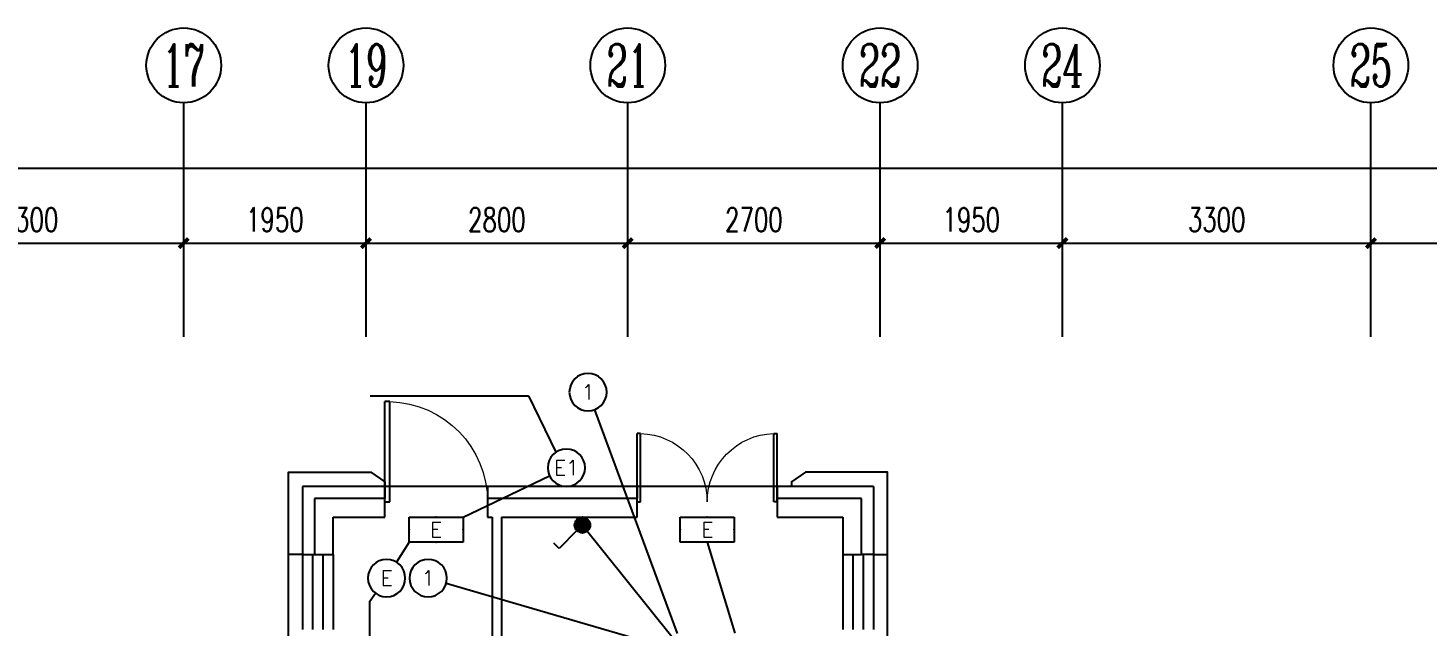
# Model space of a CAD drawing. Extents: x 4483434 to 4539506, y -104156 to -74067.
# Drawn here: x 4516212 to 4531178, y -80470 to -74067 of the extents above; entities that cross this region are included whole.
import ezdxf
from ezdxf.enums import TextEntityAlignment as Align

# ---------------------------------------------------------------- set-up
doc = ezdxf.new("R2010")
doc.units = 0
doc.header["$LTSCALE"] = 1000
doc.header["$MEASUREMENT"] = 0
for name, color, linetype in [('EQUIP-照明', 3, 'Continuous'), ('SURFACE', 6, 'Continuous'), ('TEL_TEXT', 7, 'Continuous'), ('图层1', 7, 'Continuous')]:
    doc.layers.add(name, color=color, linetype=linetype)
doc.styles.add('_TCH_AXIS', font='COMPLEX', dxfattribs={"bigfont": 'GBCBIG'})
doc.styles.add('_TCH_DIM_T3', font='SIMPLEX', dxfattribs={"width": 0.705882, "bigfont": 'GBCBIG'})
doc.styles.add('_TEL_ATTDEF', font='simplex.shx', dxfattribs={"width": 0.8, "height": 3, "bigfont": 'hztxt.shx'})
doc.styles.add('_TEL_DIM', font='SIMPLEX', dxfattribs={"width": 0.8, "height": 3.5, "bigfont": 'HZTXT'})

# ---------------------------------------------------------------- blocks, each defined once
blk = doc.blocks.new('_ArchTick')
at = {"color": 0, "linetype": 'ByBlock', "const_width": 0.4}
blk.add_lwpolyline([(-0.5, -0.5), (0.5, 0.5)], dxfattribs=at)
blk = doc.blocks.new('$equip$00001838')
blk.add_circle((0, 0), 0.5)
at = {"color": 7, "style": '_TEL_DIM'}
blk.add_attdef('$TEXT$', text='', height=0.4, dxfattribs=at).set_placement((0, 0), align=Align.MIDDLE_CENTER)
at = {"color": 7, "style": '_TEL_DIM', "flags": 1}
blk.add_attdef('A', text='', height=0.00002, dxfattribs=at).set_placement((0, 0), align=Align.MIDDLE_CENTER)
blk = doc.blocks.new('$equip$00001962')
for p, q in [((0.147, 0.356), (0.625, 0.833)), ((0.625, 0.833), (0.766, 0.692))]:
    blk.add_line(p, q)
blk.add_circle((0, 0.208), 0.208)
for p in [(0, 0.417), (-0.208, 0.208), (0, 0), (0.208, 0.208)]:
    blk.add_point(p)
for points in [[(-0.104, 0.389), (0.104, 0.389), (-0.18, 0.313), (0.18, 0.313)], [(0, 0.417), (0, 0.417), (-0.104, 0.389), (0.104, 0.389)], [(-0.18, 0.313), (0.18, 0.313), (-0.208, 0.208), (0.208, 0.208)], [(-0.18, 0.104), (0.18, 0.104), (-0.208, 0.208), (0.208, 0.208)], [(-0.104, 0.028), (0.104, 0.028), (-0.18, 0.104), (0.18, 0.104)], [(0, 0), (0, 0), (-0.104, 0.028), (0.104, 0.028)]]:
    blk.add_solid(points)
at = {"layer": 'TEL_TEXT', "style": '_TEL_DIM', "flags": 1}
blk.add_attdef('A', text='', height=0.00002, dxfattribs=at).set_placement((0, 0), align=Align.MIDDLE_CENTER)
blk = doc.blocks.new('$equip$00001776')
for p, q in [((0.72, 0.66), (-0.72, 0.66)), ((-0.72, 0.66), (-0.72, 0)), ((0.72, 0), (0.72, 0.66)), ((-0.72, 0), (0.72, 0))]:
    blk.add_line(p, q)
for p in [(0, 0.66), (-0.72, 0.33), (0, 0), (0.72, 0.33)]:
    blk.add_point(p)
at = {"color": 7, "style": '_TEL_DIM'}
blk.add_attdef('$TEXT$', text='', height=0.4, dxfattribs=at).set_placement((0, 0.33), align=Align.MIDDLE_CENTER)
at = {"color": 7, "style": '_TEL_DIM', "flags": 1}
blk.add_attdef('A', text='', height=0.00002, dxfattribs=at).set_placement((0, 0), align=Align.MIDDLE_CENTER)
blk = doc.blocks.new('$TCHSYS$WIN2D')
for p, q in [((-0.5, 0.5), (0.5, 0.5)), ((0.5, 0.167), (-0.5, 0.167)), ((0.5, -0.167), (-0.5, -0.167)), ((-0.5, -0.5), (0.5, -0.5))]:
    blk.add_line(p, q)
blk = doc.blocks.new('$DorLib2D$00000002')
for p, q in [((-0.5, 0), (-0.5, 0.4875)), ((-0.475, 0.4875), (-0.5, 0.4875)), ((-0.475, 0), (-0.475, 0.4875)), ((0.475, 0), (0.475, 0.4875)), ((0.475, 0.4875), (0.5, 0.4875)), ((0.5, 0), (0.5, 0.4875)), ((-0.5, 0), (-0.475, 0)), ((0.5, 0), (0.475, 0))]:
    blk.add_line(p, q)
at = {"lineweight": 13}
for centre, start, end in [((-0.4875, 0), 0, 88.53072), ((0.4875, 0), 91.46928, 180)]:
    blk.add_arc(centre, 0.4875, start, end, dxfattribs=at)
blk = doc.blocks.new('$DorLib2D$00000001')
for p, q in [((0.45, 0.975), (0.5, 0.975)), ((0.45, 0), (0.45, 0.975)), ((0.5, 0), (0.5, 0.975)), ((0.5, 0), (0.45, 0))]:
    blk.add_line(p, q)
at = {"lineweight": 13}
blk.add_arc((0.475, 0), 0.975, 91.4693, 180, dxfattribs=at)

msp = doc.modelspace()

# ---------------------------------------------------------------- linework, layer by layer
at = {"color": 7}
for p, q in [((4517878, -77367), (4517878, -74867)), ((4519828, -77367), (4519828, -74867)), ((4522628, -77367), (4522628, -74867)), ((4525328, -77367), (4525328, -74867)), ((4527278, -77367), (4527278, -74867)), ((4530578, -77367), (4530578, -74867)), ((4487178, -75567), (4534378, -75567)), ((4517878, -77367), (4517878, -76117)), ((4517878, -77367), (4517878, -76117)), ((4519828, -77367), (4519828, -76117)), ((4519828, -77367), (4519828, -76117)), ((4522628, -77367), (4522628, -76117)), ((4522628, -77367), (4522628, -76117)), ((4525328, -77367), (4525328, -76117)), ((4525328, -77367), (4525328, -76117)), ((4527278, -77367), (4527278, -76117)), ((4527278, -77367), (4527278, -76117)), ((4530578, -77367), (4530578, -76117)), ((4530578, -77367), (4530578, -76117)), ((4514578, -76367), (4517878, -76367)), ((4517878, -76367), (4519828, -76367)), ((4519828, -76367), (4522628, -76367)), ((4522628, -76367), (4525328, -76367)), ((4525328, -76367), (4527278, -76367)), ((4527278, -76367), (4530578, -76367)), ((4530578, -76367), (4533578, -76367)), ((4521128, -78968), (4520028, -78968)), ((4524228, -78968), (4522728, -78968)), ((4519278, -79098), (4519278, -79697)), ((4520028, -79098), (4519278, -79098)), ((4520028, -79298), (4520028, -79098)), ((4521278, -79098), (4521128, -79098)), ((4521128, -79098), (4521128, -79298)), ((4522728, -79098), (4521278, -79098)), ((4522728, -79298), (4522728, -79098)), ((4525128, -79098), (4524228, -79098)), ((4524228, -79098), (4524228, -79298)), ((4525128, -79697), (4525128, -79098)), ((4519478, -79697), (4519478, -79298)), ((4519478, -79298), (4520028, -79298)), ((4521128, -79298), (4521178, -79298)), ((4521178, -79298), (4521178, -84658)), ((4521278, -79298), (4521278, -84658)), ((4521278, -79298), (4522728, -79298)), ((4524228, -79298), (4524928, -79298)), ((4524928, -79298), (4524928, -79697)), ((4519148, -79697), (4518998, -79697)), ((4519278, -79697), (4519478, -79697)), ((4524928, -79697), (4525128, -79697)), ((4525258, -79697), (4525408, -79697))]:
    msp.add_line(p, q, dxfattribs=at)
at = {"color": 7, "lineweight": -2}
for p, q in [((4519872, -77998), (4521565, -77998)), ((4521565, -77998), (4521858, -78603))]:
    msp.add_line(p, q, dxfattribs=at)
at = {"color": 7}
for points in [[(4519598, -81078), (4518998, -81078), (4518998, -78817), (4519878, -78817), (4520028, -78917), (4520028, -78967)], [(4525408, -82928), (4525408, -78817), (4524528, -78817), (4524378, -78917), (4524378, -78967)]]:
    msp.add_lwpolyline(points, dxfattribs=at)
msp.add_lwpolyline([(4520553, -80432, 0, 0, 0), (4520553, -82080, 0, 80, 0), (4520553, -81780, 0, 0, 0)], format="xyseb", dxfattribs=at)
for centre in [(4517878, -74467), (4519828, -74467), (4522628, -74467), (4525328, -74467), (4527278, -74467), (4530578, -74467)]:
    msp.add_circle(centre, 400, dxfattribs=at)
at = {"layer": 'SURFACE'}
for p, q in [((4519148, -78968), (4519148, -79697)), ((4520028, -78968), (4519148, -78968)), ((4520028, -78968), (4520028, -79098)), ((4521128, -78968), (4521128, -79098)), ((4521278, -78968), (4521128, -78968)), ((4522728, -78968), (4521278, -78968)), ((4522728, -78968), (4522728, -79098)), ((4524228, -78968), (4524228, -79098)), ((4525258, -78968), (4524228, -78968)), ((4525258, -78968), (4525258, -79697)), ((4519148, -79697), (4519278, -79697)), ((4525258, -79697), (4525128, -79697))]:
    msp.add_line(p, q, dxfattribs=at)
at = {"layer": '图层1', "color": 4}
for p, q in [((4522272, -78148), (4523157, -80540)), ((4520866, -79298), (4521792, -78854)), ((4522143, -79381), (4523101, -80572)), ((4520290, -79562), (4520155, -79778)), ((4523478, -79562), (4523774, -80536)), ((4523030, -80690), (4520685, -80004)), ((4519868, -80195), (4519931, -80109)), ((4519868, -81594), (4519868, -80195))]:
    msp.add_line(p, q, dxfattribs=at)

# ---------------------------------------------------------------- block references
at = {"color": 7, "xscale": 100, "yscale": 100, "zscale": 100}
for p in [(4517878, -76367), (4519828, -76367), (4522628, -76367), (4525328, -76367), (4527278, -76367), (4530578, -76367)]:
    msp.add_blockref('_ArchTick', p, dxfattribs=at)
at = {"color": 7}
for name, p, xscale, yscale, zscale, rotation in [('_ArchTick', (4517878, -76367), 100, 100, 100, 180), ('_ArchTick', (4519828, -76367), 100, 100, 100, 180), ('_ArchTick', (4522628, -76367), 100, 100, 100, 180), ('_ArchTick', (4525328, -76367), 100, 100, 100, 180), ('_ArchTick', (4527278, -76367), 100, 100, 100, 180), ('_ArchTick', (4530578, -76367), 100, 100, 100, 180), ('$DorLib2D$00000001', (4520578, -79133), 1100, -1100, 330, 180), ('$DorLib2D$00000002', (4523478, -79133), 1500, -1500, 330, 180), ('$TCHSYS$WIN2D', (4519313, -80097), 800, 330, 330, 269.9999866850443), ('$TCHSYS$WIN2D', (4525093, -80097), 800, -330, 330, 270.0000000000174)]:
    msp.add_blockref(name, p, dxfattribs=dict(at, xscale=xscale, yscale=yscale, zscale=zscale, rotation=rotation))
at = {"layer": 'EQUIP-照明', "color": 4}
ref = msp.add_blockref('$equip$00001838', (4522203, -77960), dxfattribs=dict(at, xscale=-400, yscale=400, zscale=400))
ref.add_attrib('$TEXT$', '1', dxfattribs={"layer": '0', "color": 7, "height": 160, "style": '_TEL_ATTDEF'}).set_placement((4522203, -77960), align=Align.MIDDLE_CENTER)
ref = msp.add_blockref('$equip$00001838', (4521972, -78768), dxfattribs=dict(at, xscale=-400, yscale=400, zscale=400))
ref.add_attrib('$TEXT$', 'E1', dxfattribs={"layer": '0', "color": 7, "height": 160, "style": '_TEL_ATTDEF'}).set_placement((4521972, -78768), align=Align.MIDDLE_CENTER)
ref = msp.add_blockref('$equip$00001776', (4520578, -79562), dxfattribs=dict(at, xscale=-400, yscale=400, zscale=400))
ref.add_attrib('$TEXT$', 'E', dxfattribs={"layer": '0', "color": 7, "height": 160, "style": '_TEL_ATTDEF'}).set_placement((4520578, -79430), align=Align.MIDDLE_CENTER)
at = {"layer": 'EQUIP-照明', "color": 4, "xscale": 400, "yscale": 400, "zscale": 400, "rotation": 180}
msp.add_blockref('$equip$00001962', (4522143, -79298), dxfattribs=at)
at = {"layer": 'EQUIP-照明', "color": 4}
ref = msp.add_blockref('$equip$00001776', (4523478, -79562), dxfattribs=dict(at, xscale=-400, yscale=400, zscale=400))
ref.add_attrib('$TEXT$', 'E', dxfattribs={"layer": '0', "color": 7, "height": 160, "style": '_TEL_ATTDEF'}).set_placement((4523478, -79430), align=Align.MIDDLE_CENTER)
ref = msp.add_blockref('$equip$00001838', (4520048, -79948), dxfattribs=dict(at, xscale=-400, yscale=400, zscale=400))
ref.add_attrib('$TEXT$', 'E', dxfattribs={"layer": '0', "color": 7, "height": 160, "style": '_TEL_ATTDEF'}).set_placement((4520048, -79948), align=Align.MIDDLE_CENTER)
ref = msp.add_blockref('$equip$00001838', (4520493, -79948), dxfattribs=dict(at, xscale=-400, yscale=400, zscale=400))
ref.add_attrib('$TEXT$', '1', dxfattribs={"layer": '0', "color": 7, "height": 160, "style": '_TEL_ATTDEF'}).set_placement((4520493, -79948), align=Align.MIDDLE_CENTER)

# ---------------------------------------------------------------- texts
at = {"color": 7, "style": '_TCH_AXIS'}
for s, width, p, p2 in [('17', 0.724138, (4517652, -74694), (4518104, -74694)), ('19', 0.724138, (4519602, -74694), (4520054, -74694)), ('21', 0.724138, (4522402, -74694), (4522854, -74694)), ('22', 0.617647, (4525102, -74694), (4525554, -74694)), ('24', 0.583333, (4527052, -74694), (4527504, -74694)), ('25', 0.617647, (4530352, -74694), (4530804, -74694))]:
    msp.add_text(s, height=452.5, dxfattribs=dict(at, width=width)).set_placement(p, p2, align=Align.FIT)
at = {"color": 7, "char_height": 255, "attachment_point": 5, "style": '_TCH_DIM_T3'}
for s, insert in [('\\A1;3300', (4516228, -76117)), ('\\A1;1950', (4518853, -76117)), ('\\A1;2800', (4521228, -76117)), ('\\A1;2700', (4523978, -76117)), ('\\A1;1950', (4526303, -76117)), ('\\A1;3300', (4528928, -76117))]:
    msp.add_mtext(s, dxfattribs=dict(at, insert=insert))

doc.saveas('drawing.dxf')
